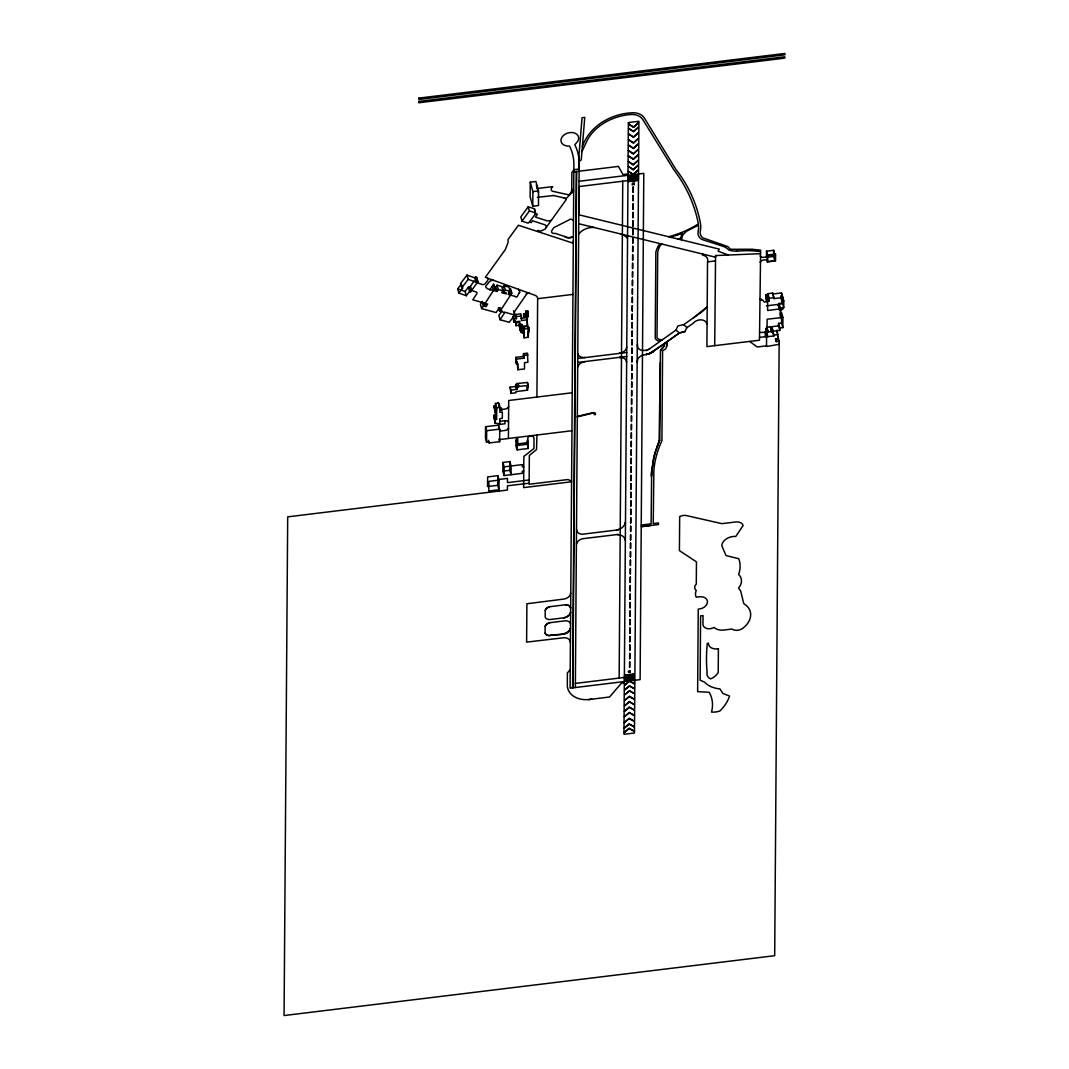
<?xml version="1.0" encoding="UTF-8"?>
<svg xmlns="http://www.w3.org/2000/svg" width="1069" height="1069" viewBox="0 0 1069 1069"><rect width="100%" height="100%" fill="white"/><g stroke="black" fill="none" stroke-linecap="round" stroke-linejoin="round"><path stroke-width="1.5" d="M578.93 214.816L578.997 186.54L627.971 180.567M485.553 426.718L485.473 438.076L486.582 442.072L489.148 441.751L489.148 442.967L499.651 441.684L499.744 430.059L498.488 425.141L485.553 426.718L486.662 430.7L486.582 442.072M493.931 415.266L495.134 419.609L496.591 419.436L495.375 415.093L493.931 415.266L495.041 423.07L499.784 423.845M493.918 406.086L495.134 410.429L496.657 410.242L495.441 405.899L493.918 406.086L495.121 412.22L496.644 412.033L496.591 419.436M495.041 423.07L495.134 419.609M495.121 412.22L495.134 410.429M495.375 415.093L495.415 409.173M495.441 405.899L495.455 403.427L498.288 403.093L499.504 407.436L496.671 407.77L495.455 403.427M496.657 410.242L496.671 407.77M497.74 485.313L497.807 475.678L487.638 476.921L487.558 486.555L497.74 485.313L498.982 489.762L488.8 490.992L488.88 481.357L499.049 480.115L497.807 475.678M498.288 403.093C499.597 401.49 500.372 410.723 499.864 412.34L502.363 412.033L502.31 418.367L499.824 418.674L499.784 424.42L504.942 423.778L504.969 420.705L499.798 421.333M498.488 426.09L498.488 425.141M498.969 491.085L499.063 479.42L507.481 478.391L507.454 482.627L529.155 479.981M499.504 407.436L498.288 402.465M499.744 430.059L499.611 429.123L486.662 430.7M523.743 470.961L522.313 471.135L522.287 473.34L504.1 475.558L502.871 471.148L502.938 462.436L509.886 461.594L511.116 465.99L511.049 474.703L509.819 470.307L509.886 461.594M504.1 475.558L504.167 466.846L502.938 462.436M508.43 438.477L508.697 400.501L572.222 392.751M510.087 387.165L510.902 393.365L515.926 392.751L515.926 391.588L527.511 390.185L528.246 385.495L527.405 382.488L516.848 383.53L515.632 384.64L516.955 389.263L510.915 390.172L510.087 387.165L515.806 386.47L515.632 384.64M510.902 393.365L510.915 390.172M513.16 316.798L513.761 318.95L516.447 318.629L515.846 316.464L513.16 316.798L513.748 322.023L519.922 321.275L519.908 322.237L515.953 322.731L515.926 325.671L522.394 324.882L522.394 326.339L527.498 325.724L526.937 317.6L520.937 318.335M513.748 322.023L513.761 318.95M515.352 320.566L515.926 325.671M515.846 316.464L515.859 314.446L520.977 313.818L521.538 320.486L527.538 319.765M523.476 356.431L523.489 353.639L527.458 353.158L527.899 362.284L524.532 362.685L524.491 368.939L517.81 369.754L517.85 363.687L516.407 363.861L515.953 357.34L523.476 356.431L523.957 358.182L516.434 359.104L515.953 357.34M516.447 318.629L515.859 314.446M516.407 363.861L516.434 359.104M527.458 439.773L528.193 448.499L517.182 449.835C515.218 446.895 515.739 433.573 517.703 443.862L517.743 438.651L515.899 437.568M516.955 389.263L516.474 387.633L517.69 386.524L516.848 383.53M517.343 363.447L517.81 369.754M517.182 449.835L517.222 443.929L516.046 439.72M518.946 386.631L518.118 383.624M520.202 330.415L520.215 328.303L521.966 328.089L522.5 332.071L520.83 332.406L520.215 328.303M528.54 329.038L528.327 337.296L524.104 337.804L524.144 332.793L522.327 333.02L521.966 328.089M523.583 313.778L524.198 317.146L528.327 316.638L527.739 310.932L525.707 311.186L526.309 315.743L524.211 315.996L523.583 313.778L525.694 313.524M523.596 332.553L524.104 337.804M523.636 329.546L521.966 329.76L522.5 331.671L524.171 331.457L523.65 326.914L527.859 326.406L529.088 328.758L528.38 331.029L529.075 330.949M523.957 358.182L523.489 353.639M524.171 331.457L523.65 326.914M524.198 317.146L524.211 315.996M526.309 315.743L525.707 311.186M526.937 317.6L527.498 325.724M527.739 310.932L528.327 316.638M527.405 382.488L528.233 386.804M528.193 448.499L527.044 441.337M527.819 331.497L528.327 337.296M527.859 326.406L529.088 328.758M528.393 328.851L524.184 328.824M527.805 442.633L527.845 437.421L529.823 435.871M528.554 326.847L529.088 329.853M530.251 182.171L530.144 196.803L532.776 206.223L538.482 205.529L538.535 190.91L535.903 181.489L530.251 182.171L532.883 191.592L532.776 206.223M536.919 397.053L537.64 298.692A5.96 4.343 -15.6 0 0 534.994 295.298L485.339 277.352L505.316 249.585L508.042 242.676L508.069 239.496L518.412 225.252L573.051 243.157L573.331 240.966M564.365 633.73A7.216 5.251 -15.6 0 0 570.525 628.118C568.173 636.683 555.492 633.69 549.64 635.574A5.385 3.915 -15.6 0 1 545.096 633.062L545.137 626.487A5.532 4.035 -15.6 0 1 549.92 622.679L565.407 620.782A6.093 4.436 -15.6 0 1 570.565 624.109M565.514 604.773A6.093 4.436 -15.6 0 1 570.659 608.101A6.334 4.61 -15.6 0 0 565.514 604.773L550.027 606.658A5.532 4.035 -15.6 0 0 545.243 610.479L545.203 617.054A5.385 3.915 -15.6 0 0 549.747 619.552L563.604 617.869A7.216 5.251 -15.6 0 0 570.632 612.096A7.136 5.198 -15.6 0 1 563.604 617.869M553.742 195.507L537.426 197.337M537.279 188.505L552.74 186.621A4.182 3.047 -15.6 0 0 552.205 191.164L568.882 194.905A10.155 7.389 -15.6 0 0 571.755 188.959L571.875 172.603L573.853 169.704L579.117 169.062M571.955 192.741L571.755 188.959M572.61 687.861L576.351 171.548M572.89 687.835L576.645 171.521M579.024 171.227L578.783 157.531L582.057 117.71L584.77 117.376L581.282 159.669A2.379 1.737 -15.6 0 1 579.104 161.072M575.349 687.527L579.157 163.517A77.115 56.122 -15.6 0 0 574.828 144.743L576.151 143.166A9.033 6.574 -15.6 0 0 574.841 133.131A9.033 6.574 -15.6 0 0 561.733 137.527A9.033 6.574 -15.6 0 0 567.599 146.039L569.563 146.119A77.115 56.122 -15.6 0 1 573.879 164.907L570.084 688.169L640.117 679.63L643.792 173.365L579.024 181.262M584.73 361.589L584.73 361.763A7.095 5.158 -15.6 0 0 577.821 366.921L577.821 366.921M584.796 357.607L584.796 357.434A7.055 5.131 -15.6 0 1 577.915 353.852L577.781 353.866M620.194 534.954A10.837 7.884 -15.6 0 0 617.107 534.553L582.445 538.736A6.855 4.984 -15.6 0 0 576.739 543.84L576.391 543.88M625.485 522.353L625.205 522.394A9.447 6.868 -15.6 0 1 621.116 528.34L620.194 528.874A10.476 7.617 -15.6 0 1 617.134 529.983L582.565 534.206A6.708 4.877 -15.6 0 1 576.766 529.917L576.498 529.943M626.648 361.99L626.421 362.017A7.069 5.145 -15.6 0 0 621.477 357.554A7.029 5.118 -15.6 0 0 619.699 357.554L619.699 357.327M619.753 353.345L619.753 353.131A6.775 4.931 -15.6 0 0 621.517 352.717L622.318 352.409A6.989 5.091 -15.6 0 0 626.528 347.251L626.755 347.211M619.151 678.067L622.759 181.209M632.795 183.935L632.233 183.267L632.995 183.173L632.22 184.924L632.728 184.175M647.133 350.218L642.469 350.512A7.643 5.572 -15.6 0 1 637.565 344.779L637.284 344.819M660.388 362.565L659.8 440.014L658.21 443.942M703.028 254.141L702.453 255.09A8.365 6.08 -15.6 0 1 707.518 261.865L706.903 346.623L759.471 340.209L760.647 250.226L752.295 249.264L730.501 249.291L727.829 246.592L702.787 237.866A12.521 9.113 -15.6 0 1 700.315 231.038A36.533 26.591 -15.6 0 0 700.369 222.993C696.761 203.524 688.142 184.99 675.929 169.45L644.527 118.325A15.233 11.091 -15.6 0 0 630.496 112.9C610.105 114.33 589.366 126.503 582.378 146.413M714.707 345.675L715.575 255.558L760.099 253.7M715.575 255.558L715.562 257.215L578.717 223.715M728.323 255.023L718.087 251.162L719.303 249.117L578.783 214.775M765.284 336.775L765.31 331.991M765.818 294.697L767.088 301.658L765.818 294.697L766.901 294.563L768.17 301.044L769.266 300.91L768.01 293.654L772.753 293.08L774.036 298.612L782.762 297.543L782.749 300.509L781.974 300.603L780.691 296.006M766.326 301.418L765.805 297.048M774.825 260.742L774.878 254.622L773.675 250.306L766.526 251.175L766.486 257.295L773.622 256.426L774.825 260.742L767.689 261.611L766.887 258.738M767.609 336.722L766.353 331.377L767.609 336.722L773.903 335.947L771.778 326.686L778.499 325.871L779.769 330.428L773.047 331.243L771.778 326.686M767.101 328.824L767.956 331.871L766.834 331.31L766.847 328.864M767.061 328.838L767.128 319.217L782.922 317.426L782.855 327.595L779.795 327.969L778.513 323.399L781.573 323.025L782.855 327.595M767.689 261.611L767.742 255.491L766.526 251.175M766.366 296.982L767.649 301.592L767.582 310.464L779.501 309.008L779.488 310.732L780.824 310.571L780.771 317.693L779.916 314.647M769.266 300.91L768.01 293.654M773.047 331.243L771.765 332.205L770.495 326.847L766.673 327.314M771.765 332.205L770.495 326.847M774.036 298.612L772.753 293.08M773.622 256.426L773.675 250.306M529.142 483.175L507.428 485.82L507.401 490.056L287.695 516.861L284.073 1015.55L774.691 955.699L779.167 341.252L776.241 341.612L776.254 338.779L778.232 338.539L776.989 330.027L776.976 332.673M777.871 339.795L777.898 336.722L779.167 341.252M778.205 305.2L778.205 304.411L766.299 305.868M778.499 325.871L778.513 323.399M778.205 304.638L779.488 309.796L782.708 309.409L782.722 308.58L780.183 308.888L778.9 304.291L778.9 303.476L782.455 303.035L783.737 307.645L780.196 308.072L778.9 303.476M779.769 330.428L779.795 327.969M780.183 308.888L780.196 308.072M772.753 294.015L781.479 292.946L782.749 300.509M781.573 323.025L781.626 317.226M783.737 307.645L783.777 300.843L781.974 300.603M782.455 303.035L782.495 296.247M651.475 475.652L651.462 476.333L651.529 473.634M520.242 329.72L518.933 324.268L520.242 329.72L521.953 329.519L521.111 328.504L520.242 328.971M684.962 331.55L679.47 332.927L675.955 330.161L677.893 326.005L683.358 324.615L686.899 327.395L684.962 331.55L679.483 332.94L664.424 343.537L664.183 345.915M536.945 435.003L536.544 449.541L529.342 455.447L529.128 484.257L568.013 479.527L571.581 481.21M651.489 474.983L651.649 471.603L651.128 523.837L641.24 525.039M509.753 292.251L510.554 295.124L515.164 296.394A1.483 1.082 -15.6 0 0 516.982 296.915L519.748 291.971L518.518 289.218M651.569 472.952L653.734 457.986A138.075 100.486 -15.6 0 1 655.431 451.853L657.836 444.931M651.702 470.921L653.734 457.986A157.758 114.811 -15.6 0 1 659.119 441.577L660.468 350.632A8.432 6.133 -15.6 0 1 660.963 349.79L661.377 349.242A8.432 6.133 -15.6 0 1 663.234 347.572L664.49 344.205M651.769 470.16L651.676 471.255L651.956 468.209M664.45 344.886L664.424 343.537L649.431 353.625A9.808 7.136 -15.6 0 1 648.188 354.053L642.416 355.282A7.496 5.465 -15.6 0 0 637.445 362.217L637.164 362.257M681.501 238.414L681.461 238.654A5.813 4.236 -15.6 0 0 681.487 239.884M659.667 440.321L657.101 446.909M666.588 346.663L667.056 341.639L666.468 347.171A4.891 3.554 -15.6 0 1 663.274 350.285L662.593 350.926L661.925 440.789A134.293 97.733 -15.6 0 0 653.854 470.213L653.239 523.569L658.464 522.941L658.451 524.545L641.28 526.656L650.233 525.547M681.648 237.812L681.461 238.654L681.888 237.091A13.723 9.995 -15.6 0 1 687.461 230.77L698.485 225.225A30.774 22.396 -15.6 0 1 698.458 229.26L698.07 232.147A12.815 9.327 -15.6 0 0 701.772 239.416L722.43 246.137A16.356 11.906 -15.6 0 1 728.724 249.986A22.476 16.356 -15.6 0 0 740.363 250.921A76.246 55.494 -15.6 0 1 760.112 251.576M570.405 628.732C567.278 636.656 555.746 633.583 549.64 635.574A5.519 4.009 -15.6 0 1 545.096 633.062M664.29 345.581L660.468 350.632L660.963 349.79M519.293 292.973L519.694 292.131M581.95 151.598L586.159 142.605A44.711 32.538 -15.6 0 1 630.456 114.517A14.525 10.57 -15.6 0 1 642.629 119.314L673.791 169.704A240.031 174.688 -15.6 0 1 697.349 219.011L698.391 223.849A78.999 57.485 -15.6 0 1 690.293 228.499L688.182 229.554A78.999 57.485 -15.6 0 1 672.642 235.621L668.579 236.73M563.71 197.832L563.617 197.992A3.675 2.672 -15.6 0 1 566.236 199.582L544.976 229.18L540.473 231.198L538.108 230.423L537.346 231.465M489.789 290.02L493.531 284.247L495.495 288.764L494.239 290.701L497.005 291.463L498.274 289.512L497.072 285.196L501.789 286.505L502.991 290.808L501.749 292.706L506.078 293.908L506.572 293.147L503.78 292.385L502.59 288.082L504.1 285.744L508.938 287.08L510.14 291.383L508.176 294.416L509.806 294.87L511.049 292.946L509.86 288.63L510.621 288.844L511.824 293.16L500.065 311.253L504.768 312.549M481.625 308.594L483.415 305.828L482.213 301.525L480.422 304.291L481.625 308.594L496.11 312.589L499.29 307.698L500.853 308.126L499.263 310.571L500.319 310.865M483.415 305.828L486.048 306.562L487.624 304.13L485.834 303.636L483.843 305.306L494.733 288.55L493.531 284.247M497.072 285.196L495.802 287.16L497.005 291.463M503.78 292.385L505.303 290.046L504.1 285.744M502.002 310.651L498.876 315.449L500.078 319.751L509.205 322.277L514.723 315.114L513.521 310.812M500.078 319.751L504.969 312.228L514.723 315.114L514.376 311.827L527.07 293.467M469.465 287.561L468.409 287.187L469.598 291.436L470.654 291.81L469.465 287.561L474.115 281.08M551.537 220.147A6.173 4.49 -15.6 0 1 545.431 220.308L535.422 217.034L537.4 214.321L535.141 213.586L534.433 208.762L528.233 206.731L520.817 216.927L521.993 221.123L528.166 223.154L529.502 222.031M521.993 221.123L529.409 210.927L528.233 206.731M534.433 208.762L535.596 213.733L529.369 221.991L531.186 222.633L532.589 220.775L544.428 224.664A3.461 2.512 -15.6 0 1 546.085 227.657M564.619 236.463A7.136 5.198 -15.6 0 0 566.45 237.398L567.171 237.585A7.136 5.198 -15.6 0 0 573.358 236.583A7.216 5.251 -15.6 0 1 564.619 236.463L554.971 233.309A2.913 2.125 -15.6 0 1 552.165 232.868A2.913 2.125 -15.6 0 1 551.845 230.663L553.755 227.67L570.886 218.971L571.715 219.439A4.971 3.621 -15.6 0 1 573.265 220.495L573.478 220.468M469.598 291.436L466.284 295.725L458.868 293.08L462.677 288.122L461.728 287.775L460.539 283.539L467.019 275.107L474.796 277.887L475.986 282.136L468.209 279.356L467.019 275.107M458.868 293.08L457.679 288.83L461.501 283.873L460.539 283.539M461.728 287.775L468.209 279.356M474.796 277.887L475.491 276.991L476.747 277.432L477.923 281.682L470.654 291.81M466.284 295.725L465.109 291.476L468.409 287.187M475.932 278.501L476.747 277.432M475.986 282.136L476.68 281.241L477.923 281.682M707.197 306.79L693.474 317.787M706.93 306.816L705.754 308.219A29.371 21.38 -15.6 0 1 698.364 314.339L683.559 324.776M570.218 669.702L567.398 672.882L567.305 685.109A23.077 16.797 -15.6 0 0 588.698 699.58L591.825 699.153M573.692 190.803L566.276 198.433L553.742 195.533M661.163 349.51L662.085 348.481M521.953 330.147L522.327 333.02M648.95 349.242L675.982 330.121M652.812 351.754L679.47 332.927M649.845 353.451A11.639 8.472 -15.6 0 0 653.253 351.447L649.431 353.625M653.253 351.447L648.148 354.053M686.686 327.849L693.246 323.226A7.563 5.505 -15.6 0 1 701.237 319.858A7.563 5.505 -15.6 0 1 706.863 324.054L707.063 324.027M650.326 353.224L653.68 351.14M518.919 325.016L520.643 324.816L521.953 329.519M677.479 238.895A3.688 2.686 -15.6 0 0 680.378 238.133A47.597 34.636 -15.6 0 0 682.423 233.069L673.55 236.115A2.672 1.938 -15.6 0 0 671.987 237.559M675.595 235.568L682.423 233.069M621.49 352.73L619.753 353.131M528.086 293.053L528.808 292.893L528.086 293.053A4.249 3.1 -15.6 0 0 526.189 294.042M645.943 350.552L646.625 350.391A5.773 4.196 -15.6 0 0 649.591 348.721M577.313 416.897L592.894 413.102A1.63 1.189 -15.6 0 1 594.244 414.665L595.46 414.518A2.338 1.697 -15.6 0 0 592.894 412.674L577.327 416.349M647.293 354.28L645.917 354.534L648.188 354.053M646.598 354.427L646.625 354.427A11.585 8.432 -15.6 0 0 651.702 352.489M588.698 699.58L609.571 696.988L621.383 683.238L624.323 682.877M573.839 171.855L618.403 166.417L622.973 174.541L628.024 173.926M638.393 175.089L638.353 180.38M532.883 191.592L538.535 190.91M707.518 261.865L715.335 260.916M767.742 255.491L774.878 254.622M537.64 298.692L572.944 294.389M526.322 313.404L528.353 313.164M516.461 316.598L521.578 315.983M767.983 296.313L766.887 296.447L768.17 301.044M759.765 299.333L761.315 299.146L761.315 300.229L762.718 300.055L764.094 302.019L767.649 301.592M769.292 298.264L774.05 297.676M767.101 299.293L768.183 299.173M520.75 330.227L522.514 330.014M520.296 330.481L521.806 330.294M778.9 304.291L781.439 303.984M779.501 313.123L781.653 312.87L782.922 317.426M523.984 355.402L527.952 354.921M770.482 327.648L771.765 327.488M767.275 328.811L766.152 328.945L766.139 332.339L759.524 332.446M515.913 362.097L517.356 361.923M766.339 332.178L772.633 331.417L773.903 335.947M577.741 358.476L626.715 352.503M767.609 335.907L766.58 336.04L766.513 346.49L779.141 344.325M773.916 335.091L778.259 334.57M759.498 337.39L766.58 336.535L765.31 331.497M577.714 362.444L626.688 356.471M766.513 345.875L757.24 346.997L749.623 341.412M516.26 385.548L517.089 388.541M517.69 386.524L528.246 385.495M499.891 409.668L505.784 408.946A4.049 2.953 -15.6 0 0 508.657 406.567M493.838 417.124L495.121 421.467M499.664 439.546L571.955 430.74M517.222 443.929L528.233 442.579M516.006 445.639L527.017 444.29M504.167 466.846L522.353 464.627L522.34 466.912L523.77 466.739M502.871 471.148L509.819 470.307M571.581 481.758L523.623 487.611L523.85 456.436L533.925 448.539L534.006 438.49A4.343 3.167 -15.6 0 0 530.718 435.764M625.365 539.925L625.071 539.952A9.594 6.989 -15.6 0 0 620.969 535.208L620.073 534.914A9.594 6.989 -15.6 0 0 617.107 534.553M570.766 593.201L570.552 593.228A6.855 4.984 -15.6 0 1 563.938 599.068L526.897 603.758L526.616 642.122L563.657 637.765A6.962 5.064 -15.6 0 1 570.165 642.041L570.418 642.015M575.376 683.412L624.363 677.439M736.367 249.865L737.984 249.732M619.699 357.554L621.463 357.54M662.152 244.133L661.043 244.694A16.797 12.227 -15.6 0 0 658.758 248.583L657.716 252.003L657.007 337.737A6.935 5.051 -15.6 0 0 661.564 339.862L662.152 339.862M590.155 226.508L591.491 226.842M505.303 290.046L510.14 291.383M494.733 288.55L495.495 288.764M498.274 289.512L502.991 290.808M511.049 292.946L511.824 293.16M485.179 303.262L472.805 299.841L476.48 294.202A2.205 1.603 -15.6 0 0 476.493 292.131L471.67 290.487L470.48 286.238M529.409 210.927L535.609 212.958M457.679 288.83L465.109 291.476M622.372 234.605L621.263 234.124L622.492 234.659A22.115 16.088 -15.6 0 1 627.556 238.347M659.399 243.638L659.346 244.307A34.555 25.148 -15.6 0 0 655.845 252.11L655.217 338.285A7.884 5.733 -15.6 0 0 660.054 341.345M781.479 292.946L783.777 300.843M780.691 296.46L781.974 301.07M778.205 304.411L779.501 309.008M775.386 338.592L776.241 341.612M767.114 328.13L767.956 331.176M765.979 328.263L766.834 331.31M765.31 332.218L766.58 336.762M536.317 185.084L538.509 192.928M528.54 330.121L529.061 332.031M521.792 324.188L522.394 326.339M520.656 324.067L522.5 330.695M519.801 323.787L521.111 328.504M519.775 325.283L521.084 330M509.004 291.997L509.806 294.87M526.67 387.178L527.511 390.185M498.461 307.712L499.263 310.571M492.274 286.185L493.477 290.501L488.787 289.205A6.387 4.65 -15.6 0 1 485.62 286.452L489.027 282.016A4.209 3.06 -15.6 0 1 493.851 280.399M517.463 383.891L518.305 386.898M515.806 386.297L516.648 389.463M485.246 303.69L486.048 306.562M483.041 302.447L483.843 305.306M475.491 276.991L477.108 282.737L482.146 284.461A2.285 1.67 -15.6 0 0 485.299 283.579L487.143 281.187A4.035 2.94 -15.6 0 0 487.731 278.207M501.147 407.69L501.962 410.59M461.888 285.289L462.677 288.122M495.428 407.69L496.644 412.033M498.862 427.426L499.597 430.072M498.622 427.119L499.731 431.101L505.918 430.353A4.53 3.301 -15.6 0 0 508.497 428.134M498.916 439.038L499.651 441.684M488.399 440.308L489.148 442.967M504.969 420.705A3.808 2.766 -15.6 0 1 508.55 422.121M519.334 289.899A3.327 2.432 -15.6 0 1 519.654 290.487M760.086 255.905A4.249 3.087 -15.6 0 0 763.159 257.388L765.711 257.081A1.63 1.189 -15.6 0 0 767.074 255.063L775.6 254.021L775.546 260.903L767.048 261.945A2.539 1.844 -15.6 0 0 765.351 259.82L762.825 260.128A4.049 2.94 -15.6 0 0 760.046 262.159M620.194 528.874A9.447 6.868 -15.6 0 1 617.134 529.983M578.65 234.205A14.084 10.249 -15.6 0 1 594.003 227.456M545.243 610.479A5.465 3.982 -15.6 0 1 550.027 606.658M545.137 626.487A5.465 3.982 -15.6 0 1 549.92 622.679M418.807 101.421L418.794 102.771L784.833 58.127L784.846 56.764L418.807 101.421M418.888 98.107L418.874 99.457L784.927 54.8L784.927 53.45L418.888 98.107M628.385 122.561L623.949 734.296L634.465 733.013L638.915 121.278L628.385 122.561M628.278 171.267L633.236 174.688L638.086 170.078L633.249 174.314L628.278 171.267M628.318 166.43L633.289 169.851L638.126 165.241L633.289 169.477L628.318 166.43M628.358 161.566L633.316 164.973L638.166 160.363L633.329 164.599L628.358 161.566M628.398 155.94L633.356 159.348L638.206 154.738L633.369 158.974L628.398 155.94M628.438 150.609L633.396 154.03L638.246 149.419L633.409 153.655L628.438 150.609M628.478 145.117L633.436 148.538L638.287 143.927L633.449 148.163L628.478 145.117M628.519 139.745L633.476 143.166L638.313 138.556L633.489 142.778L628.519 139.745M628.559 133.932L633.516 137.353L638.367 132.743L633.529 136.966L628.559 133.932M628.599 128.36L633.556 131.781L638.407 127.171L633.57 131.407L628.599 128.36M628.625 123.977L633.596 127.398L638.434 122.788L633.596 127.011L628.625 123.977M624.323 732.425L629.16 728.577L634.131 731.236L629.16 728.203L624.323 732.425M624.363 728.042L629.2 724.194L634.158 726.853L629.2 723.807L624.363 728.042M624.403 722.484L629.24 718.622L634.198 721.281L629.24 718.248L624.403 722.484M624.443 716.671L629.28 712.809L634.251 715.468L629.28 712.435L624.443 716.671M624.483 711.286L629.32 707.437L634.291 710.097L629.32 707.05L624.483 711.286M624.523 705.794L629.36 701.945L634.318 704.605L629.36 701.558L624.523 705.794M624.563 700.476L629.4 696.614L634.358 699.273L629.4 696.24L624.563 700.476M624.603 694.85L629.441 690.988L634.398 693.647L629.441 690.614L624.603 694.85M624.63 689.973L629.467 686.124L634.438 688.783L629.481 685.737L624.63 689.973M624.684 685.135L629.521 681.287L634.492 683.933L629.521 680.9L624.684 685.135M624.71 675.22L624.67 680.525L624.71 675.22M628.425 176.291L628.385 181.596L628.425 176.291M625.592 675.114L625.552 680.418L625.592 675.114M629.307 176.185L629.267 181.489L629.307 176.185M626.474 675.007L626.434 680.312L626.474 675.007M630.189 176.078L630.149 181.383L630.189 176.078M627.356 674.9L627.316 680.205L627.356 674.9M631.071 175.971L631.044 181.276L631.071 175.971M628.238 674.793L628.198 680.098L628.238 674.793M628.438 671.88L629.213 672.615L629.227 670.985L628.452 671.078L629.013 672.348L628.438 671.88M631.966 175.864L631.926 181.155L631.966 175.864M629.106 674.686L629.066 679.991L629.106 674.686M632.821 175.757L632.781 181.062L632.821 175.757M629.681 661.885L629.641 667.176L629.681 661.885M629.735 653.386L629.694 658.678L629.735 653.386M629.801 644.914L629.761 650.206L629.801 644.914M629.855 636.443L629.828 641.734L629.855 636.443M629.922 627.957L629.895 633.249L629.922 627.957M629.988 619.459L629.948 624.75L629.988 619.459M630.055 610.974L630.015 616.265L630.055 610.974M630.109 602.502L630.069 607.793L630.109 602.502M630.176 594.03L630.135 599.321L630.176 594.03M630.242 585.558L630.202 590.85L630.242 585.558M630.309 577.086L630.269 582.378L630.309 577.086M630.363 568.614L630.322 573.906L630.363 568.614M630.429 560.129L630.389 565.421L630.429 560.129M630.496 551.631L630.456 556.922L630.496 551.631M630.563 543.146L630.523 548.437L630.563 543.146M630.616 534.674L630.576 539.965L630.616 534.674M630.683 526.202L630.643 531.493L630.683 526.202M630.737 517.717L630.697 522.995L630.737 517.717M630.804 509.232L630.763 514.523L630.804 509.232M630.857 500.76L630.817 506.051L630.857 500.76M630.924 492.274L630.884 497.566L630.924 492.274M630.991 483.776L630.951 489.067L630.991 483.776M631.057 475.291L631.017 480.582L631.057 475.291M631.111 466.832L631.071 472.124L631.111 466.832M631.178 458.347L631.138 463.639L631.178 458.347M631.231 449.849L631.204 455.14L631.231 449.849M631.311 441.363L631.271 446.655L631.311 441.363M631.365 432.905L631.325 438.196L631.365 432.905M631.432 424.42L631.391 429.711L631.432 424.42M631.485 415.921L631.445 421.213L631.485 415.921M631.552 407.436L631.512 412.728L631.552 407.436M631.605 398.964L631.579 404.256L631.605 398.964M631.685 390.492L631.645 395.784L631.685 390.492M631.726 381.994L631.685 387.285L631.726 381.994M631.792 373.522L631.766 378.814L631.792 373.522M631.859 365.05L631.819 370.342L631.859 365.05M631.926 356.565L631.886 361.856L631.926 356.565M631.979 348.066L631.939 353.358L631.979 348.066M632.046 339.581L632.006 344.873L632.046 339.581M632.1 331.109L632.06 336.401L632.1 331.109M632.167 322.638L632.14 327.929L632.167 322.638M632.233 314.166L632.193 319.457L632.233 314.166M632.3 305.681L632.26 310.972L632.3 305.681M632.354 297.222L632.313 302.514L632.354 297.222M632.42 288.737L632.38 294.028L632.42 288.737M632.487 280.238L632.447 285.53L632.487 280.238M632.554 271.753L632.514 277.045L632.554 271.753M632.607 263.281L632.567 268.573L632.607 263.281M632.674 254.796L632.634 260.088L632.674 254.796M632.728 246.311L632.688 251.603L632.728 246.311M632.795 237.839L632.754 243.131L632.795 237.839M632.848 229.367L632.808 234.659L632.848 229.367M632.915 220.882L632.875 226.174L632.915 220.882M632.982 212.384L632.942 217.675L632.982 212.384M633.048 203.898L633.008 209.19L633.048 203.898M633.102 195.427L633.062 200.718L633.102 195.427M633.169 186.955L633.129 192.246L633.169 186.955M629.975 674.579L629.935 679.884L629.975 674.579M630.002 670.864L629.988 672.521L630.002 670.864M633.703 175.65L633.663 180.955L633.703 175.65M633.904 184.068L634.251 184.83L633.65 183.093L634.465 182.986L633.904 184.068M630.857 674.472L630.817 679.777L630.857 674.472M634.585 175.543L634.545 180.848L634.585 175.543M631.766 674.365L631.726 679.657L631.766 674.365M635.494 175.436L635.454 180.728L635.494 175.436M632.648 674.258L632.607 679.55L632.648 674.258M636.376 175.329L636.336 180.621L636.376 175.329M633.529 674.151L633.503 679.443L633.529 674.151M637.258 175.222L637.218 180.514L637.258 175.222M634.211 674.071L634.171 679.376L634.211 674.071M679.67 516.581L679.416 550.575L696.454 561.866L696.293 584.075A6.454 4.69 -15.6 0 0 696.253 590.435A13.91 10.115 -15.6 0 0 696.2 597.183L698.338 596.93A8.285 6.026 -15.6 0 1 707.464 601.9A8.285 6.026 -15.6 0 1 698.244 609.103L697.643 691.643L709.188 692.271A46.742 34.008 -15.6 0 1 711.513 712.074A16.636 12.106 -15.6 0 0 719.811 711.072A44.163 32.15 -15.6 0 0 729.552 696.066L722.951 693.5L719.971 688.917A27.447 19.977 -15.6 0 1 704.524 682.116L700.142 680.178L700.596 615.891L703.041 615.597L702.974 623.815A7.389 5.372 -15.6 0 0 706.502 628.398A7.389 5.372 -15.6 0 0 714.052 627.396A12.16 8.846 -15.6 0 0 724.501 629.975L731.984 629.066A8.018 5.826 -15.6 0 0 743.583 627.65A21.901 15.941 -15.6 0 0 743.757 603.678L740.75 591.197L738.545 588.11A15.901 11.572 -15.6 0 0 738.639 574.481A40.074 29.17 -15.6 0 0 738.759 558.699L725.998 555.573L721.722 545.511A11.278 8.205 -15.6 0 1 735.766 536.464L743.102 525.56A7.55 5.492 -15.6 0 0 735.873 521.953L721.882 523.663L686.953 515.686A8.124 5.906 -15.6 0 0 679.67 516.581M718.395 648.683L718.221 672.454A13.937 10.142 -15.6 0 1 710.604 678.895A9.661 7.029 -15.6 0 1 707.09 672.294A266.168 193.703 -15.6 0 1 707.29 643.378L708.413 643.244A9.086 6.614 -15.6 0 0 718.395 648.683M649.818 353.465L647.908 354.12L649.725 353.505"/></g></svg>
